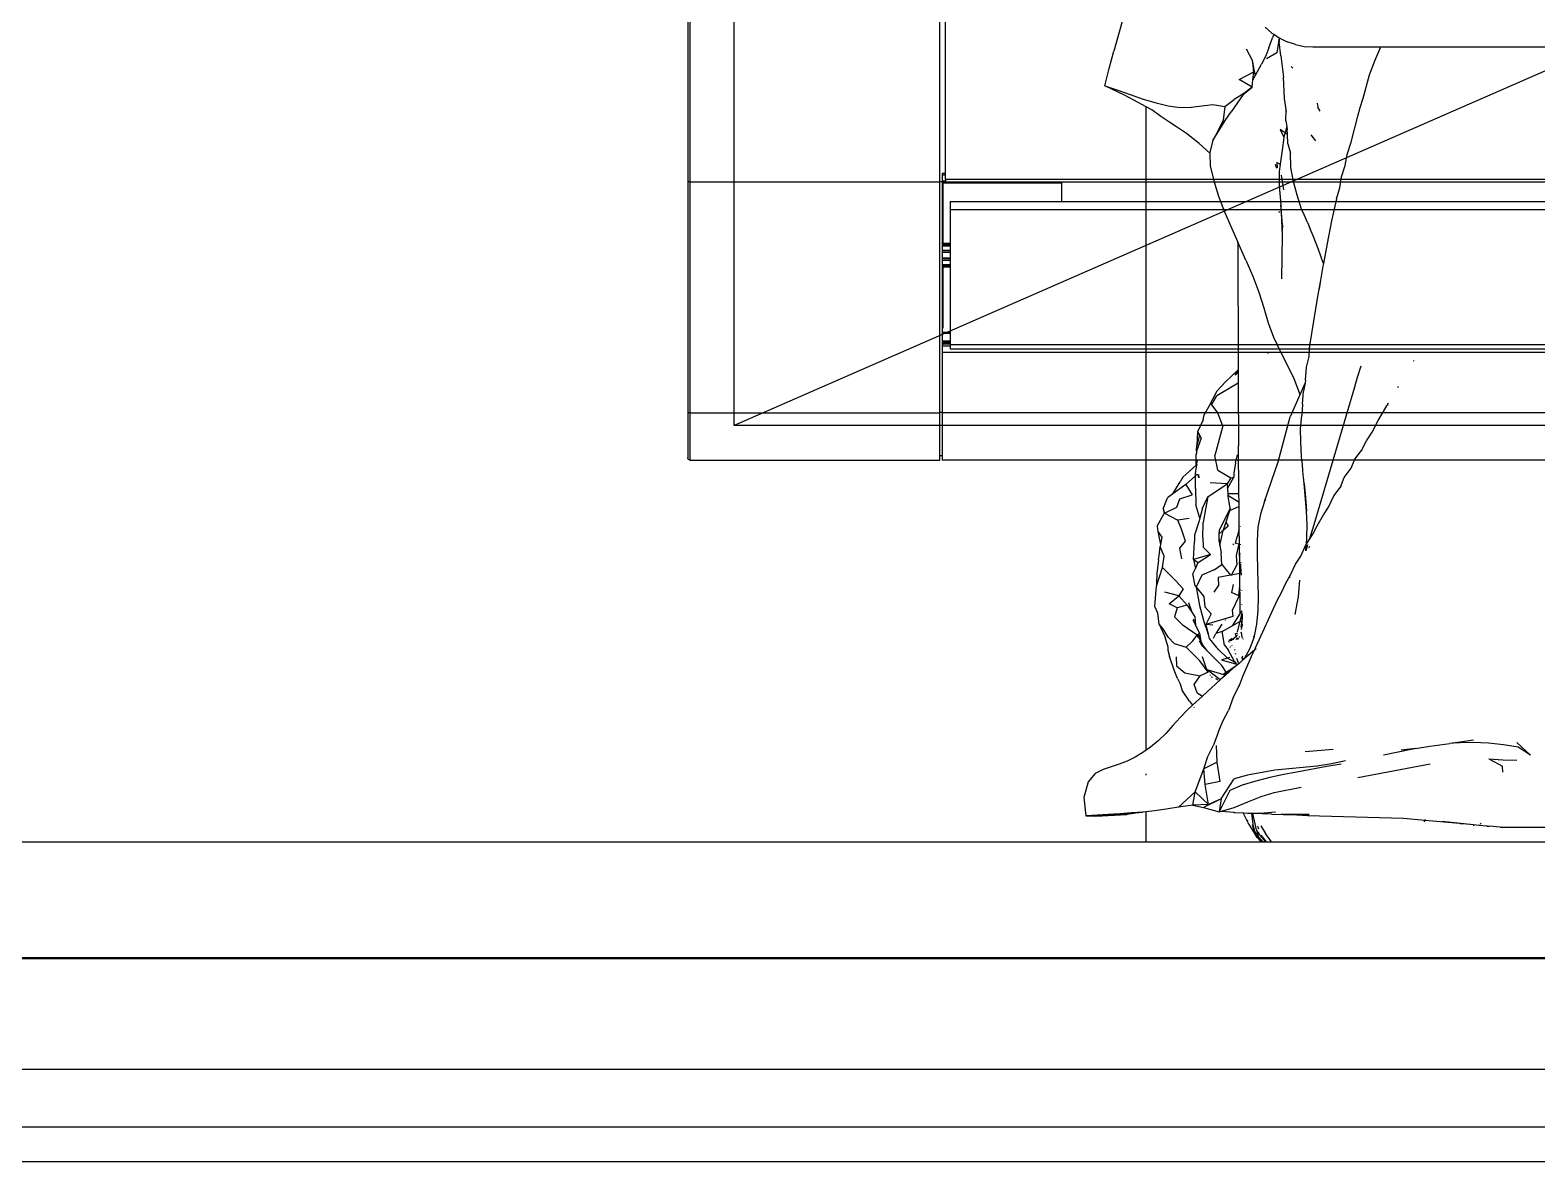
# Model space of a CAD drawing. Header units: millimetres. Extents: x 0 to 460473, y -68369 to 85219.
# Drawn here: x 222924 to 223573, y -38166 to -37678 of the extents above; entities that cross this region are included whole.
import ezdxf

# ---------------------------------------------------------------- set-up
doc = ezdxf.new("R2010")
doc.units = ezdxf.units.MM
doc.header["$LTSCALE"] = 50
for name, color, linetype in [('fur', 6, 'Continuous'), ('ha', 8, 'Continuous'), ('wall', 2, 'Continuous'), ('win', 4, 'Continuous')]:
    doc.layers.add(name, color=color, linetype=linetype)

# ---------------------------------------------------------------- blocks, each defined once
blk = doc.blocks.new('2600')
at = {"layer": 'win'}
for p, q in [((7239.25, -153521.01), (9759.25, -153521.01)), ((7249.25, -153608.51), (9749.25, -153608.51)), ((7249.25, -153608.51), (9749.25, -153608.51))]:
    blk.add_line(p, q, dxfattribs=at)
blk.add_lwpolyline([(9749.25, -153568.51), (8519.25, -153568.51), (8519.25, -153593.51), (9749.25, -153593.51)], dxfattribs=at)
blk = doc.blocks.new('EWEDSF')
at = {"layer": 'wall', "color": 2}
blk.add_line((225434, 29829.7), (221434, 29829.7), dxfattribs=at)
at = {"layer": 'fur', "xscale": -1}
blk.add_blockref('2600', (232243.25, 183350.2), dxfattribs=at)
blk = doc.blocks.new('FSFSGF')
at = {"color": 1}
blk.add_line((325204.31, 83140.36), (325624.31, 82180.36), dxfattribs=at)
at = {"color": 8}
for p, q in [((325518.28, 83049.36), (325518.28, 82271.36)), ((325519.32, 82271.36), (325519.32, 83049.36)), ((325592.82, 82269.86), (325592.82, 83050.86)), ((325618.89, 83050.86), (325618.89, 82269.86)), ((325639.32, 83050.86), (325639.32, 82269.86)), ((325527.82, 82273.36), (325527.82, 83047.36)), ((325531.26, 82273.36), (325531.26, 83047.36)), ((325589.63, 83047.36), (325589.63, 82273.36)), ((325591.32, 82273.36), (325591.32, 83047.36)), ((325519.46, 82321.36), (325519.32, 82321.36)), ((325519.82, 82321.36), (325519.46, 82321.36)), ((325519.82, 82270.36), (325519.82, 82321.36)), ((325519.82, 82321.36), (325527.82, 82321.36)), ((325518.28, 82271.36), (325398.4, 82271.36)), ((325515.82, 82271.36), (325515.82, 82269.86)), ((325516.32, 82269.86), (325516.32, 82271.36)), ((325518.28, 82271.36), (325519.01, 82271.36)), ((325519.01, 82271.36), (325519.32, 82271.36)), ((325519.12, 82271.36), (325519.12, 82269.86)), ((325519.32, 82269.86), (325519.32, 82271.36)), ((325519.32, 82269.86), (325519.46, 82270.01)), ((325519.46, 82270.01), (325519.82, 82270.36)), ((325546.04, 82270.36), (325519.82, 82270.36)), ((325527.82, 82273.36), (325528.43, 82273.36)), ((325528.43, 82273.36), (325529.69, 82273.36)), ((325529.69, 82273.36), (325531.26, 82273.36)), ((325531.26, 82273.36), (325589.63, 82273.36)), ((325545.91, 82273.36), (325545.96, 82269.86)), ((325545.99, 82273.36), (325546.04, 82269.86)), ((325546.12, 82269.86), (325546.07, 82273.36)), ((325546.4, 82273.36), (325546.45, 82269.86)), ((325546.78, 82273.36), (325546.8, 82269.86)), ((325546.92, 82273.36), (325546.95, 82269.86)), ((325547, 82273.36), (325547.03, 82269.86)), ((325548.86, 82273.36), (325548.9, 82269.86)), ((325548.92, 82273.36), (325548.96, 82269.86)), ((325549.64, 82273.36), (325549.63, 82269.86)), ((325549.77, 82273.36), (325549.77, 82269.86)), ((325549.81, 82273.36), (325549.8, 82269.86)), ((325552.28, 82273.36), (325552.28, 82269.86)), ((325552.31, 82273.36), (325552.32, 82269.86)), ((325552.44, 82273.36), (325552.45, 82269.86)), ((325553.16, 82273.36), (325553.12, 82269.86)), ((325553.22, 82273.36), (325553.19, 82269.86)), ((325555.08, 82273.36), (325555.06, 82269.86)), ((325555.17, 82273.36), (325555.14, 82269.86)), ((325555.31, 82273.36), (325555.28, 82269.86)), ((325555.69, 82273.36), (325555.64, 82269.86)), ((325556.01, 82273.36), (325555.97, 82269.86)), ((325556.09, 82273.36), (325556.04, 82269.86)), ((325556.18, 82273.36), (325556.13, 82269.86)), ((325582.32, 82270.36), (325556.14, 82270.36)), ((325582.32, 82270.01), (325582.32, 82270.36)), ((325582.32, 82269.86), (325582.32, 82270.01)), ((325584.22, 82273.36), (325584.22, 82269.86)), ((325584.52, 82269.86), (325584.52, 82273.36)), ((325588.02, 82273.36), (325588.02, 82269.86)), ((325588.32, 82269.86), (325588.32, 82273.36)), ((325588.82, 82273.36), (325588.82, 82269.86)), ((325588.87, 82269.86), (325588.92, 82269.87)), ((325588.92, 82269.87), (325588.99, 82269.89)), ((325588.99, 82269.89), (325589.06, 82269.92)), ((325589.06, 82269.92), (325589.1, 82269.95)), ((325589.1, 82269.95), (325589.14, 82269.98)), ((325589.14, 82269.98), (325589.17, 82270.01)), ((325589.17, 82270.01), (325589.21, 82270.06)), ((325589.21, 82270.06), (325589.23, 82270.08)), ((325589.23, 82270.08), (325589.25, 82270.11)), ((325589.25, 82270.11), (325589.27, 82270.14)), ((325589.27, 82270.14), (325589.28, 82270.18)), ((325589.28, 82270.18), (325589.3, 82270.22)), ((325589.3, 82270.22), (325589.31, 82270.26)), ((325589.31, 82270.31), (325589.32, 82270.36)), ((325589.31, 82270.26), (325589.31, 82270.31)), ((325589.32, 82273.37), (325589.32, 82270.36)), ((325589.63, 82273.36), (325590.84, 82273.36)), ((325590.24, 82273.37), (325590.24, 82269.86)), ((325590.84, 82273.36), (325591.32, 82273.36)), ((325519.32, 82268.86), (325213.95, 82268.86)), ((325515.82, 82269.86), (325519.2, 82269.86)), ((325519.2, 82269.86), (325592.82, 82269.86)), ((325519.2, 82268.86), (325519.2, 82269.86)), ((325618.89, 82268.86), (325519.32, 82268.86)), ((325519.32, 82161.36), (325519.32, 82268.86)), ((325588.82, 82269.86), (325588.87, 82269.86)), ((325592.82, 82269.86), (325618.89, 82269.86)), ((325618.58, 82268.86), (325618.58, 82269.86)), ((325618.89, 82269.86), (325622.96, 82269.86)), ((325618.89, 82161.36), (325618.89, 82268.86)), ((325622.96, 82268.86), (325618.89, 82268.86)), ((325622.96, 82269.86), (325626.85, 82269.86)), ((325626.85, 82268.86), (325622.96, 82268.86)), ((325626.85, 82269.86), (325630.51, 82269.86)), ((325630.51, 82268.86), (325626.85, 82268.86)), ((325630.51, 82269.86), (325633.84, 82269.86)), ((325633.84, 82268.86), (325630.51, 82268.86)), ((325633.84, 82269.86), (325636.8, 82269.86)), ((325636.8, 82268.86), (325633.84, 82268.86)), ((325636.8, 82269.86), (325639.32, 82269.86)), ((325639.32, 82268.86), (325636.8, 82268.86)), ((325637.32, 82268.86), (325637.32, 82269.86)), ((325639.32, 82161.36), (325639.32, 82268.86)), ((325519.32, 82161.36), (325213.95, 82161.36)), ((325213.99, 82160.36), (325519.26, 82160.36)), ((325519.3, 82160.65), (325519.26, 82160.36)), ((325519.26, 82160.36), (325618.73, 82160.36)), ((325519.32, 82161.36), (325519.3, 82160.65)), ((325618.89, 82161.36), (325519.32, 82161.36)), ((325618.84, 82160.65), (325618.73, 82160.36)), ((325618.73, 82160.36), (325622.62, 82160.36)), ((325618.89, 82161.36), (325618.84, 82160.65)), ((325622.96, 82161.36), (325618.89, 82161.36)), ((325622.62, 82160.36), (325626.34, 82160.36)), ((325626.85, 82161.36), (325622.96, 82161.36)), ((325626.34, 82160.36), (325629.84, 82160.36)), ((325630.51, 82161.36), (325626.85, 82161.36)), ((325629.84, 82160.36), (325633.04, 82160.36)), ((325633.84, 82161.36), (325630.51, 82161.36)), ((325633.04, 82160.36), (325635.88, 82160.36)), ((325636.8, 82161.36), (325633.84, 82161.36)), ((325635.88, 82160.36), (325638.32, 82160.36)), ((325639.32, 82161.36), (325636.8, 82161.36)), ((325638.36, 82160.36), (325638.32, 82160.36)), ((325638.41, 82160.37), (325638.36, 82160.36)), ((325638.46, 82160.37), (325638.41, 82160.37)), ((325638.51, 82160.38), (325638.46, 82160.37)), ((325638.6, 82160.4), (325638.51, 82160.38)), ((325638.69, 82160.43), (325638.6, 82160.4)), ((325638.78, 82160.47), (325638.69, 82160.43)), ((325638.86, 82160.52), (325638.78, 82160.47)), ((325638.94, 82160.58), (325638.86, 82160.52)), ((325639.02, 82160.65), (325638.94, 82160.58)), ((325639.08, 82160.72), (325639.02, 82160.65)), ((325639.14, 82160.8), (325639.08, 82160.72)), ((325639.19, 82160.88), (325639.14, 82160.8)), ((325639.24, 82160.97), (325639.19, 82160.88)), ((325639.27, 82161.06), (325639.24, 82160.97)), ((325639.3, 82161.16), (325639.27, 82161.06)), ((325639.31, 82161.26), (325639.3, 82161.16)), ((325639.32, 82161.36), (325639.31, 82161.26))]:
    blk.add_line(p, q, dxfattribs=at)
at = {"color": 1}
blk.add_lwpolyline([(325204.31, 82180.36), (325204.31, 83140.36), (325624.31, 83140.36), (325624.31, 82180.36)], close=True, dxfattribs=at)
blk = doc.blocks.new('12312')
for p, q in [((249021.68, -38176.55), (249015.53, -38198.62)), ((249080.83, -38188.24), (249083.68, -38190.74)), ((249082.32, -38197.12), (249083.94, -38192.84)), ((249083.68, -38190.74), (249084.5, -38191.29)), ((249084.5, -38191.29), (249083.94, -38192.84)), ((249084.5, -38191.29), (249086.8, -38192.83)), ((249086.8, -38192.83), (249085.75, -38199.23)), ((249086.8, -38192.83), (249086.83, -38192.85)), ((249086.83, -38192.85), (249090.24, -38194.53)), ((249086.83, -38192.85), (249086.87, -38194.52)), ((249013.53, -38206.02), (249015.53, -38198.62)), ((249075.28, -38202.61), (249072.68, -38197.67)), ((249080.99, -38200.53), (249079.15, -38204.11)), ((249082.32, -38197.12), (249080.99, -38200.53)), ((249085.75, -38199.23), (249081.38, -38201.87)), ((249087.55, -38200.61), (249086.87, -38194.52)), ((249087.55, -38200.61), (249088.6, -38209.72)), ((249093.83, -38195.75), (249090.24, -38194.53)), ((249093.83, -38195.75), (249097.55, -38196.49)), ((249097.55, -38196.49), (249101.33, -38196.73)), ((249101.33, -38196.73), (249130.48, -38196.73)), ((249128.07, -38202.66), (249130.23, -38197.69)), ((249130.23, -38197.69), (249130.48, -38196.73)), ((249130.23, -38197.69), (249130.46, -38197.16)), ((249130.48, -38196.73), (249682.79, -38196.73)), ((249011.66, -38213.47), (249013.53, -38206.02)), ((249075.7, -38206.02), (249075.28, -38202.61)), ((249075.92, -38205.65), (249075.28, -38202.61)), ((249075.7, -38206.02), (249075.92, -38205.65)), ((249075.79, -38206.74), (249075.7, -38206.02)), ((249076.08, -38206.43), (249075.79, -38206.74)), ((249075.87, -38207.41), (249075.79, -38206.74)), ((249076.08, -38206.43), (249075.92, -38205.65)), ((249076.6, -38208.87), (249076.08, -38206.43)), ((249076.6, -38208.87), (249079.15, -38204.11)), ((249092.75, -38205.95), (249091.92, -38205.14)), ((249125.75, -38208.83), (249128.07, -38202.66)), ((249011.66, -38213.47), (249016.82, -38215.19)), ((249020.1, -38217.51), (249011.66, -38213.47)), ((249069.58, -38210.74), (249075.87, -38207.41)), ((249075.2, -38214.05), (249069.58, -38210.74)), ((249075.2, -38214.05), (249075.52, -38210.86)), ((249075.52, -38210.86), (249075.87, -38207.41)), ((249075.52, -38210.86), (249076.6, -38208.87)), ((249076.6, -38208.87), (249075.87, -38207.41)), ((249089.11, -38218.92), (249088.6, -38209.72)), ((249122.96, -38218.85), (249125.75, -38208.83)), ((249016.82, -38215.19), (249022.58, -38217.28)), ((249026.07, -38220.66), (249020.1, -38217.51)), ((249022.58, -38217.28), (249028.26, -38219.23)), ((249028.26, -38219.23), (249033.75, -38220.86)), ((249063.4, -38222.39), (249067.41, -38219.37)), ((249071.24, -38217.25), (249066.18, -38224.72)), ((249071.53, -38216.82), (249067.41, -38219.37)), ((249071.24, -38217.25), (249075.2, -38214.05)), ((249071.53, -38216.82), (249071.24, -38217.25)), ((249075.2, -38214.05), (249071.53, -38216.82)), ((249089.85, -38223.7), (249089.11, -38218.92)), ((249121.69, -38222.83), (249122.96, -38218.85)), ((249029.5, -38222.57), (249026.07, -38220.66)), ((249029.5, -38499.88), (249029.5, -38222.57)), ((249031.9, -38223.9), (249029.5, -38222.57)), ((249035.87, -38226.69), (249031.9, -38223.9)), ((249033.75, -38220.86), (249039.05, -38222.1)), ((249039.29, -38229.02), (249035.87, -38226.69)), ((249039.05, -38222.1), (249044.11, -38222.78)), ((249044.11, -38222.78), (249048.92, -38222.74)), ((249048.92, -38222.74), (249053.51, -38222.1)), ((249053.51, -38222.1), (249058.22, -38221.59)), ((249058.22, -38221.59), (249063.4, -38222.39)), ((249063.4, -38222.39), (249062.74, -38228.26)), ((249063.58, -38228.49), (249066.18, -38224.72)), ((249089.71, -38228.57), (249089.85, -38223.7)), ((249089.99, -38224.61), (249089.85, -38223.7)), ((249103.21, -38221.01), (249103.46, -38222.63)), ((249104.53, -38224.42), (249103.46, -38222.63)), ((249117.8, -38237.85), (249120.73, -38226.6)), ((249120.73, -38226.6), (249121.69, -38222.83)), ((249042.54, -38231.12), (249039.29, -38229.02)), ((249046.88, -38234.08), (249042.54, -38231.12)), ((249058.25, -38237.13), (249063.58, -38228.49)), ((249060.92, -38232.28), (249058.25, -38237.13)), ((249060.56, -38232.79), (249058.25, -38237.13)), ((249062.74, -38228.26), (249060.56, -38232.79)), ((249087.3, -38232.34), (249088.86, -38235.7)), ((249089.32, -38233.71), (249087.3, -38232.34)), ((249090.07, -38231.04), (249089.32, -38233.71)), ((249089.71, -38228.57), (249090.07, -38231.04)), ((249090.07, -38231.04), (249090.29, -38232.46)), ((249090.35, -38234.41), (249090.29, -38232.46)), ((249052.4, -38238.39), (249046.88, -38234.08)), ((249056.89, -38242.46), (249052.4, -38238.39)), ((249058.25, -38237.13), (249056.88, -38242.17)), ((249088.87, -38235.73), (249088.07, -38241.26)), ((249088.96, -38235.01), (249088.86, -38235.7)), ((249088.86, -38235.7), (249088.87, -38235.73)), ((249089.32, -38233.71), (249088.96, -38235.01)), ((249090.35, -38234.41), (249089.32, -38233.71)), ((249090.49, -38238.54), (249090.35, -38234.41)), ((249090.49, -38238.54), (249091.62, -38242.51)), ((249102.66, -38237.27), (249100.52, -38234.57)), ((249116.16, -38243.16), (249117.8, -38237.85)), ((249056.88, -38242.17), (249056.89, -38242.46)), ((249056.89, -38242.46), (249057.11, -38248.05)), ((249088.07, -38241.26), (249087.27, -38247.33)), ((249091.62, -38242.51), (249091.65, -38242.21)), ((249091.84, -38248.67), (249091.62, -38242.51)), ((249115.28, -38247.81), (249116.16, -38243.16)), ((249057.11, -38248.05), (249058.6, -38254.47)), ((249085.74, -38249.12), (249085.27, -38247.45)), ((249085.67, -38246.55), (249085.74, -38246.59)), ((249085.74, -38246.55), (249085.74, -38246.59)), ((249085.74, -38246.59), (249087.27, -38247.33)), ((249085.74, -38246.59), (249085.95, -38248.88)), ((249086.86, -38250.49), (249086.78, -38256.55)), ((249087.27, -38247.33), (249086.86, -38250.49)), ((249087.71, -38252.05), (249088.66, -38258.28)), ((249093.02, -38254.72), (249091.84, -38248.67)), ((249112.96, -38257.52), (249113.7, -38252.66)), ((249113.7, -38252.66), (249115.28, -38247.81)), ((249058.6, -38254.47), (249060.71, -38261.08)), ((249086.78, -38256.55), (249087.46, -38264.8)), ((249094.51, -38260.7), (249093.02, -38254.72)), ((249111.49, -38262.2), (249112.96, -38257.52)), ((249060.71, -38261.08), (249063.26, -38267.81)), ((249087.46, -38264.8), (249088.07, -38277.88)), ((249088.18, -38273.62), (249087.46, -38264.8)), ((249096.48, -38266.62), (249094.51, -38260.7)), ((249111.49, -38262.2), (249109.38, -38271.75)), ((249063.26, -38267.81), (249066.23, -38274.67)), ((249087, -38268.02), (249086.72, -38267.79)), ((249087.17, -38268.17), (249087, -38268.02)), ((249097.66, -38269.38), (249096.48, -38266.62)), ((249098.95, -38272.41), (249097.66, -38269.38)), ((249109.38, -38271.75), (249107.45, -38281.43)), ((249066.23, -38274.67), (249069.05, -38280.96)), ((249088.08, -38278.03), (249087.76, -38296.7)), ((249088.1, -38276.31), (249088.07, -38277.88)), ((249088.07, -38277.88), (249088.08, -38278.03)), ((249088.1, -38276.31), (249088.13, -38275.88)), ((249088.18, -38273.62), (249088.13, -38275.88)), ((249098.95, -38272.41), (249098.98, -38272.46)), ((249098.98, -38272.46), (249100.15, -38275.14)), ((249101.48, -38278.23), (249100.15, -38275.14)), ((249103.8, -38284.09), (249101.48, -38278.23)), ((249069.05, -38280.96), (249069.17, -38335.94)), ((249072.48, -38288.62), (249069.05, -38280.96)), ((249105.81, -38289.84), (249103.8, -38284.09)), ((249107.45, -38281.43), (249105.89, -38290.04)), ((249072.48, -38288.62), (249075.41, -38295.61)), ((249105.68, -38291.2), (249104.67, -38297.32)), ((249105.89, -38290.04), (249105.68, -38291.2)), ((249105.89, -38290.04), (249105.81, -38289.84)), ((249075.41, -38295.61), (249078.02, -38302.49)), ((249104.67, -38297.32), (249103.17, -38305.16)), ((249104.67, -38297.32), (249104.07, -38300.96)), ((249078.02, -38302.49), (249080.19, -38309.19)), ((249080.19, -38309.19), (249082.06, -38315.67)), ((249103.17, -38305.16), (249099.97, -38324.72)), ((249082.06, -38315.67), (249084.38, -38321.89)), ((249084.38, -38321.89), (249087.24, -38327.87)), ((249081.94, -38328.76), (249081.87, -38328.88)), ((249087.24, -38327.87), (249090.28, -38333.76)), ((249098.52, -38334.78), (249099.72, -38330.21)), ((249099.72, -38330.21), (249099.97, -38324.72)), ((249063.73, -38341.04), (249069.17, -38335.94)), ((249069.17, -38336.03), (249067.73, -38338.16)), ((249069.17, -38336.55), (249068.13, -38337.87)), ((249069.17, -38335.94), (249069.17, -38336.03)), ((249069.17, -38336.03), (249069.17, -38336.55)), ((249069.17, -38336.55), (249069.18, -38341.67)), ((249090.28, -38333.76), (249093.11, -38339.7)), ((249098.22, -38340.35), (249098.52, -38334.78)), ((249121.97, -38334.33), (249120.47, -38339.26)), ((249144.61, -38331.89), (249144.67, -38332.12)), ((249069.18, -38341.67), (249059.91, -38347.1)), ((249060.04, -38344.92), (249063.73, -38341.04)), ((249069.18, -38341.67), (249069.24, -38368.68)), ((249093.11, -38339.7), (249095.49, -38345.75)), ((249097.99, -38341.56), (249095.75, -38346.69)), ((249097.99, -38341.56), (249097.33, -38345.09)), ((249098.22, -38340.35), (249097.99, -38341.56)), ((249119.22, -38343.41), (249101.75, -38402.79)), ((249120.47, -38339.26), (249119.22, -38343.41)), ((249120.47, -38339.26), (249120.39, -38339.3)), ((249137.79, -38343.06), (249138.03, -38343.48)), ((249056.61, -38351.54), (249060.04, -38344.92)), ((249057.64, -38350.95), (249059.91, -38347.1)), ((249095.75, -38346.69), (249091.58, -38356.21)), ((249095.49, -38345.75), (249095.75, -38346.69)), ((249096.85, -38350.76), (249097.33, -38345.09)), ((249054.01, -38357.5), (249054.48, -38355.32)), ((249054.48, -38355.32), (249056.61, -38351.54)), ((249057.64, -38350.95), (249060.42, -38354.62)), ((249062.55, -38360.12), (249060.42, -38354.62)), ((249086.32, -38375.64), (249091.58, -38356.21)), ((249095.93, -38361.28), (249096.51, -38355.56)), ((249096.85, -38350.76), (249096.51, -38355.56)), ((249129.46, -38357.7), (249133.14, -38351.44)), ((249132.98, -38351.53), (249133.14, -38351.44)), ((249133.14, -38351.44), (249133.6, -38350.61)), ((249133.14, -38351.44), (249133.28, -38351.36)), ((249133.63, -38350.61), (249133.41, -38351.15)), ((249133.6, -38350.61), (249133.79, -38350.33)), ((249133.63, -38350.61), (249133.6, -38350.61)), ((249133.79, -38350.33), (249133.63, -38350.61)), ((249133.75, -38350.59), (249133.63, -38350.61)), ((249051.6, -38362.6), (249051.37, -38368.59)), ((249054.01, -38357.5), (249051.6, -38362.6)), ((249051.6, -38362.6), (249052.42, -38364.06)), ((249062.55, -38360.12), (249059.05, -38372.78)), ((249096.09, -38367.17), (249095.93, -38361.28)), ((249124.43, -38366.53), (249126.8, -38362.8)), ((249126.8, -38362.8), (249129.46, -38357.7)), ((249053.17, -38365.38), (249051.22, -38370.91)), ((249051.22, -38370.91), (249051.37, -38368.59)), ((249052.42, -38364.06), (249051.37, -38368.59)), ((249052.42, -38364.06), (249053.17, -38365.38)), ((249069.47, -38389.42), (249069.24, -38368.68)), ((249096.48, -38373.07), (249096.09, -38367.17)), ((249122.34, -38370.67), (249124.43, -38366.53)), ((249051.22, -38370.91), (249051.05, -38372.62)), ((249051.05, -38372.62), (249051.32, -38371.7)), ((249051.1, -38376.99), (249051.05, -38372.62)), ((249051.38, -38376.65), (249051.66, -38374.66)), ((249060.34, -38379.16), (249059.05, -38372.78)), ((249067.98, -38376.07), (249067.33, -38380.42)), ((249067.98, -38376.07), (249068.89, -38372.52)), ((249080.45, -38392.66), (249086.32, -38375.64)), ((249096.64, -38375.09), (249096.48, -38373.07)), ((249096.65, -38375.15), (249096.64, -38375.09)), ((249096.99, -38378.99), (249096.65, -38375.15)), ((249117.86, -38378.34), (249119.44, -38374.49)), ((249119.44, -38374.49), (249122.34, -38370.67)), ((249122.34, -38370.67), (249122.51, -38370.44)), ((249045.24, -38382.17), (249044.2, -38384.17)), ((249045.24, -38382.17), (249051.1, -38376.99)), ((249050.8, -38381.61), (249046.65, -38385.38)), ((249050.74, -38387.01), (249050.8, -38381.61)), ((249050.8, -38381.61), (249050.81, -38380.67)), ((249051.42, -38381.04), (249050.8, -38381.61)), ((249050.81, -38380.67), (249051.23, -38377.67)), ((249051.1, -38376.99), (249051.31, -38376.76)), ((249051.23, -38377.67), (249051.1, -38376.99)), ((249051.23, -38377.67), (249051.32, -38377.04)), ((249051.31, -38376.76), (249051.38, -38376.65)), ((249051.31, -38376.76), (249051.32, -38377.04)), ((249051.32, -38377.04), (249051.38, -38376.65)), ((249051.42, -38380.86), (249051.42, -38381.04)), ((249052.18, -38382.49), (249051.89, -38381.01)), ((249052.09, -38381.07), (249052.18, -38382.49)), ((249060.34, -38379.16), (249065.95, -38382.52)), ((249065.95, -38382.52), (249064.38, -38385.05)), ((249064.55, -38387.11), (249067.29, -38382.15)), ((249065.95, -38382.52), (249067.29, -38382.15)), ((249067.33, -38380.42), (249067.29, -38382.15)), ((249097.2, -38381.35), (249096.99, -38378.99)), ((249097.28, -38382.15), (249097.2, -38381.35)), ((249097.52, -38384.85), (249097.28, -38382.15)), ((249113.24, -38386.54), (249114.84, -38382.37)), ((249114.84, -38382.37), (249117.86, -38378.34)), ((249041.05, -38389.42), (249044.2, -38384.17)), ((249046.65, -38385.38), (249041.05, -38389.42)), ((249046.65, -38385.38), (249049.39, -38389.81)), ((249050.74, -38387.01), (249050.86, -38394.14)), ((249056.01, -38390.64), (249064.38, -38385.05)), ((249064.38, -38385.05), (249057.09, -38384.66)), ((249064.38, -38385.05), (249064.51, -38386.56)), ((249064.5, -38386.6), (249064.51, -38386.56)), ((249064.5, -38386.6), (249064.55, -38387.11)), ((249064.55, -38387.11), (249064.54, -38387.23)), ((249064.54, -38387.23), (249064.7, -38389.42)), ((249098.58, -38396.79), (249097.52, -38384.85)), ((249097.52, -38384.85), (249098.12, -38390.88)), ((249110.34, -38390.21), (249113.24, -38386.54)), ((249113.24, -38386.54), (249113.54, -38386.16)), ((249036.83, -38395.88), (249038.66, -38391.15)), ((249037.34, -38397.76), (249042.69, -38395.1)), ((249041.05, -38389.42), (249038.66, -38391.15)), ((249042.69, -38395.1), (249044, -38391.53)), ((249044, -38391.53), (249049.39, -38389.81)), ((249052.6, -38399.91), (249050.86, -38394.14)), ((249053.8, -38395.5), (249052.6, -38399.91)), ((249053.8, -38395.5), (249056.01, -38390.64)), ((249056.01, -38390.64), (249055, -38396.02)), ((249069.47, -38389.42), (249064.7, -38389.42)), ((249064.7, -38389.42), (249064.75, -38390.12)), ((249069.51, -38393.05), (249064.75, -38390.12)), ((249064.75, -38390.12), (249064.77, -38390.34)), ((249065.66, -38395.71), (249064.77, -38390.34)), ((249069.53, -38394.84), (249065.36, -38396.65)), ((249069.51, -38393.05), (249069.47, -38389.42)), ((249069.53, -38394.84), (249069.51, -38393.05)), ((249069.64, -38404.58), (249069.53, -38394.84)), ((249080.45, -38392.66), (249078.75, -38398.07)), ((249080.89, -38391.73), (249080.45, -38392.66)), ((249098.12, -38390.88), (249098.58, -38396.79)), ((249105.91, -38398.41), (249108.05, -38395.13)), ((249108.05, -38395.13), (249110.34, -38390.21)), ((249034.24, -38403.24), (249037.29, -38397.85)), ((249036.83, -38395.88), (249037.29, -38397.85)), ((249036.83, -38395.88), (249037.34, -38397.76)), ((249037.29, -38397.85), (249037.34, -38397.76)), ((249037.34, -38397.76), (249043.14, -38400.7)), ((249047.96, -38400.01), (249043.14, -38400.7)), ((249044.72, -38404.66), (249043.14, -38400.7)), ((249052.31, -38400.98), (249050.38, -38407.13)), ((249052.6, -38399.91), (249052.31, -38400.98)), ((249053.86, -38408.3), (249054.13, -38401.68)), ((249055, -38396.02), (249054.13, -38401.68)), ((249065.66, -38395.71), (249060.93, -38405.07)), ((249063.76, -38401.61), (249062.69, -38404.97)), ((249065.36, -38396.65), (249063.76, -38401.61)), ((249063.76, -38401.61), (249064.84, -38403.3)), ((249065.66, -38395.71), (249065.36, -38396.65)), ((249078.75, -38398.07), (249077.67, -38403.74)), ((249098.89, -38402.65), (249098.58, -38396.79)), ((249103.15, -38403.1), (249105.91, -38398.41)), ((249034.24, -38403.24), (249034.47, -38405.66)), ((249034.47, -38405.66), (249036.21, -38408.02)), ((249034.47, -38405.66), (249035.65, -38411.19)), ((249036.21, -38408.02), (249035.65, -38411.19)), ((249046.46, -38409.79), (249044.72, -38404.66)), ((249050.38, -38407.13), (249050.4, -38409.98)), ((249053.86, -38408.3), (249054.12, -38412.29)), ((249060.84, -38408.06), (249060.79, -38409.51)), ((249060.88, -38406.69), (249060.84, -38408.06)), ((249060.84, -38408.06), (249061.06, -38410.86)), ((249060.93, -38405.07), (249060.88, -38406.69)), ((249062.46, -38405.34), (249060.88, -38406.69)), ((249061.2, -38411.58), (249062.64, -38405.19)), ((249062.19, -38405), (249062.46, -38405.34)), ((249062.64, -38405.19), (249062.46, -38405.34)), ((249062.64, -38404.97), (249062.67, -38405.03)), ((249062.64, -38405.19), (249062.67, -38405.03)), ((249062.73, -38405.11), (249062.64, -38405.19)), ((249062.67, -38405.03), (249062.69, -38404.97)), ((249062.67, -38405.03), (249062.73, -38405.11)), ((249064.84, -38403.3), (249062.73, -38405.11)), ((249068.05, -38410.69), (249068.7, -38407.85)), ((249069.64, -38404.58), (249068.7, -38407.85)), ((249068.7, -38407.85), (249069.02, -38407.33)), ((249069.7, -38410.38), (249069.64, -38404.58)), ((249069.99, -38403.35), (249069.98, -38403.38)), ((249070.09, -38408.62), (249070.11, -38408.56)), ((249077.67, -38403.74), (249077.28, -38409.65)), ((249098.51, -38411.06), (249098.75, -38408.39)), ((249098.75, -38408.39), (249098.89, -38402.65)), ((249101.75, -38402.79), (249099.76, -38409.13)), ((249099.76, -38409.13), (249101.32, -38406.71)), ((249101.32, -38406.71), (249103.15, -38403.1)), ((249034.88, -38417.83), (249035.19, -38414.93)), ((249035.49, -38412.12), (249035.1, -38414.43)), ((249035.1, -38414.43), (249035.19, -38414.93)), ((249035.19, -38414.93), (249035.49, -38412.12)), ((249035.65, -38411.19), (249035.49, -38412.12)), ((249037.27, -38416.28), (249035.49, -38412.12)), ((249044.06, -38412.75), (249046.46, -38409.79)), ((249044.92, -38417.43), (249044.06, -38412.75)), ((249049.91, -38417.65), (249050.4, -38409.98)), ((249057.18, -38415.55), (249054.12, -38412.29)), ((249060.79, -38409.51), (249061.06, -38410.86)), ((249061.06, -38410.86), (249061.2, -38411.58)), ((249061.2, -38411.58), (249061.84, -38414.76)), ((249062.09, -38419.81), (249061.84, -38414.76)), ((249066.86, -38410.89), (249066.89, -38410.92)), ((249067.25, -38411.42), (249066.89, -38410.92)), ((249068.05, -38410.69), (249069.57, -38410.96)), ((249068.45, -38416), (249069.57, -38410.96)), ((249069.57, -38410.96), (249069.7, -38410.38)), ((249069.75, -38414.82), (249069.68, -38419.64)), ((249069.75, -38414.82), (249069.7, -38410.38)), ((249069.79, -38417.8), (249069.75, -38414.82)), ((249070.15, -38411.3), (249070.16, -38411.11)), ((249070.19, -38412.38), (249070.18, -38412.41)), ((249070.25, -38414.99), (249070.23, -38414.96)), ((249077.28, -38409.65), (249077.28, -38415.66)), ((249096.09, -38416.18), (249098.35, -38411.32)), ((249098.25, -38413.89), (249098.49, -38411.32)), ((249099.06, -38411.35), (249098.25, -38413.89)), ((249098.35, -38411.32), (249098.51, -38411.06)), ((249098.51, -38411.06), (249099.76, -38409.13)), ((249099.61, -38412.5), (249099.68, -38412.44)), ((249099.68, -38412.44), (249099.69, -38412.3)), ((249099.69, -38412.3), (249099.82, -38412.04)), ((249099.82, -38412.04), (249099.7, -38412.42)), ((249033.95, -38429.11), (249036.59, -38421.09)), ((249034.88, -38417.83), (249034.15, -38423.66)), ((249036.59, -38421.09), (249037.27, -38416.28)), ((249036.59, -38421.09), (249042.14, -38426.76)), ((249049.6, -38423.86), (249050.69, -38421.54)), ((249057.18, -38415.55), (249049.91, -38417.65)), ((249049.91, -38417.65), (249051.9, -38418.97)), ((249049.91, -38417.65), (249050.69, -38421.54)), ((249050.69, -38421.54), (249051.9, -38418.97)), ((249051.9, -38418.97), (249057.18, -38415.55)), ((249058.77, -38422.07), (249062.09, -38419.81)), ((249062.09, -38419.81), (249065.79, -38424.48)), ((249066.26, -38424.39), (249068.74, -38419.86)), ((249068.74, -38419.86), (249068.45, -38416)), ((249069.68, -38419.64), (249069.79, -38417.8)), ((249069.85, -38423.73), (249069.79, -38417.8)), ((249070.25, -38415.29), (249070.24, -38415.27)), ((249070.32, -38419.01), (249070.34, -38419.06)), ((249070.42, -38423.71), (249070.33, -38419.48)), ((249077.28, -38415.66), (249077.67, -38427.76)), ((249091.65, -38424.22), (249093.84, -38419.72)), ((249093.84, -38419.72), (249096.09, -38416.18)), ((249034.02, -38427.83), (249033.95, -38429.11)), ((249034.15, -38423.66), (249034.02, -38427.83)), ((249042.14, -38426.76), (249045.49, -38430.25)), ((249050.64, -38428.96), (249049.6, -38423.86)), ((249053.43, -38424.38), (249051.04, -38429.55)), ((249058.77, -38422.07), (249053.43, -38424.38)), ((249065.79, -38424.48), (249060.56, -38425.46)), ((249060.56, -38425.46), (249060.74, -38429.04)), ((249066.26, -38424.39), (249065.79, -38424.48)), ((249069.79, -38423.73), (249066.26, -38424.39)), ((249069.85, -38423.73), (249069.79, -38423.73)), ((249069.91, -38429.12), (249069.85, -38423.73)), ((249070.42, -38423.71), (249070.43, -38424.46)), ((249077.67, -38427.76), (249077.74, -38433.78)), ((249087.9, -38431.54), (249089.71, -38427.85)), ((249089.71, -38427.85), (249091.65, -38424.22)), ((249091.21, -38425.15), (249091.21, -38425.6)), ((249095.07, -38433.72), (249095.69, -38426.63)), ((249033.27, -38437.99), (249033.95, -38429.11)), ((249043.51, -38433.31), (249037.5, -38431.71)), ((249039.36, -38436.75), (249043.51, -38433.31)), ((249045.49, -38430.25), (249043.51, -38433.31)), ((249043.51, -38433.31), (249047.2, -38437.35)), ((249050.64, -38428.96), (249051.04, -38429.55)), ((249051.05, -38429.6), (249051.04, -38429.55)), ((249051.05, -38429.6), (249054.42, -38433.64)), ((249051.05, -38429.6), (249052.47, -38437.57)), ((249054.42, -38433.64), (249054.77, -38438.07)), ((249058.79, -38431.7), (249060.74, -38429.04)), ((249067.01, -38428.43), (249066.29, -38431.96)), ((249069.45, -38433.32), (249066.29, -38431.96)), ((249066.73, -38439.47), (249069.48, -38433.72)), ((249069.45, -38433.32), (249069.5, -38433.25)), ((249069.48, -38433.72), (249069.45, -38433.32)), ((249069.48, -38433.19), (249069.91, -38429.12)), ((249069.93, -38430.53), (249069.48, -38433.19)), ((249069.48, -38433.72), (249069.95, -38432.73)), ((249069.5, -38433.25), (249069.48, -38433.19)), ((249069.93, -38430.53), (249069.91, -38429.12)), ((249069.95, -38432.73), (249069.93, -38430.53)), ((249070.04, -38440.74), (249069.95, -38432.73)), ((249070.57, -38430.93), (249070.6, -38431)), ((249077.74, -38433.78), (249077.58, -38439.72)), ((249085.93, -38435.38), (249087.9, -38431.54)), ((249093.7, -38441.37), (249095.07, -38433.72)), ((249034.51, -38440.81), (249033.27, -38437.99)), ((249035.05, -38445.62), (249034.51, -38440.81)), ((249042.83, -38438.47), (249039.36, -38436.75)), ((249042.83, -38438.47), (249041.67, -38442.39)), ((249047.2, -38437.35), (249042.83, -38438.47)), ((249047.2, -38437.35), (249049.12, -38440.32)), ((249047.79, -38436.25), (249049.12, -38440.32)), ((249049.12, -38440.32), (249050.42, -38442.33)), ((249052.47, -38437.57), (249054.38, -38444.33)), ((249057.54, -38441.14), (249054.77, -38438.07)), ((249070.04, -38440.74), (249066.52, -38446.29)), ((249067.05, -38442.18), (249066.73, -38439.47)), ((249070.78, -38440.78), (249069.85, -38444.34)), ((249070.67, -38439.75), (249070.04, -38440.74)), ((249070.73, -38437.04), (249070.7, -38436.96)), ((249070.75, -38440.47), (249070.7, -38440.54)), ((249070.81, -38440.72), (249070.71, -38440.68)), ((249070.78, -38440.78), (249070.76, -38441.28)), ((249070.8, -38440.38), (249070.78, -38440.42)), ((249076.61, -38455.74), (249085.93, -38435.38)), ((249077.58, -38439.72), (249077.07, -38445.51)), ((249035.05, -38445.62), (249037.41, -38450.6)), ((249036.8, -38447.53), (249035.05, -38445.62)), ((249039.04, -38451.19), (249036.8, -38447.53)), ((249041.67, -38442.39), (249045.42, -38446.08)), ((249051.52, -38450.26), (249045.42, -38446.08)), ((249049.97, -38444.37), (249049.71, -38443.84)), ((249049.83, -38443.59), (249049.97, -38444.37)), ((249049.91, -38443.42), (249049.96, -38443.58)), ((249050.71, -38445.82), (249049.97, -38444.37)), ((249050.42, -38442.33), (249050.71, -38445.82)), ((249052.52, -38449.41), (249050.71, -38445.82)), ((249054.38, -38444.33), (249056.16, -38449.86)), ((249057.54, -38441.14), (249055.2, -38445.68)), ((249066.81, -38442.28), (249055.2, -38445.68)), ((249055.2, -38445.68), (249056.16, -38449.86)), ((249058.24, -38446), (249055.2, -38445.68)), ((249062.12, -38445.52), (249059.58, -38449.58)), ((249062.25, -38448.78), (249066.52, -38446.29)), ((249063.34, -38443.79), (249063.36, -38443.81)), ((249063.61, -38443.67), (249063.63, -38443.7)), ((249063.99, -38443.54), (249063.99, -38443.51)), ((249066.52, -38446.29), (249069.85, -38444.34)), ((249067.05, -38442.18), (249066.81, -38442.28)), ((249066.81, -38442.34), (249066.81, -38442.28)), ((249067.58, -38441.96), (249067.6, -38442)), ((249067.93, -38441.82), (249067.97, -38441.84)), ((249068.02, -38441.82), (249067.98, -38441.8)), ((249069.85, -38444.34), (249068.66, -38448.9)), ((249070.85, -38445.84), (249070.38, -38447.83)), ((249070.43, -38446.85), (249070.48, -38446.84)), ((249070.44, -38446.77), (249070.48, -38446.84)), ((249070.48, -38446.84), (249070.66, -38444.99)), ((249070.48, -38446.84), (249070.74, -38445.34)), ((249070.56, -38444.61), (249070.57, -38444.5)), ((249070.66, -38444.92), (249070.56, -38444.61)), ((249070.56, -38444.61), (249070.69, -38444.61)), ((249070.58, -38444.39), (249070.59, -38444.36)), ((249070.59, -38444.36), (249070.75, -38443.97)), ((249070.59, -38444.36), (249070.73, -38444.26)), ((249070.6, -38443.91), (249070.83, -38443.8)), ((249070.66, -38444.92), (249070.69, -38444.61)), ((249070.66, -38444.99), (249070.66, -38444.92)), ((249070.75, -38445.28), (249070.66, -38444.99)), ((249070.69, -38444.61), (249070.73, -38444.26)), ((249070.69, -38444.61), (249070.83, -38444.61)), ((249070.73, -38444.26), (249070.75, -38443.97)), ((249070.73, -38444.26), (249070.78, -38444.22)), ((249070.74, -38445.34), (249070.75, -38445.28)), ((249070.86, -38445.78), (249070.74, -38445.34)), ((249070.75, -38441.67), (249070.8, -38441.57)), ((249070.83, -38443.8), (249070.75, -38443.97)), ((249070.78, -38444.22), (249070.75, -38443.97)), ((249070.75, -38445.28), (249070.84, -38444.73)), ((249070.76, -38441.28), (249070.82, -38441.4)), ((249070.8, -38441.86), (249070.76, -38441.92)), ((249070.84, -38442.19), (249070.78, -38442.34)), ((249070.78, -38442.34), (249070.84, -38442.33)), ((249070.78, -38442.34), (249070.81, -38442.39)), ((249070.78, -38442.42), (249070.84, -38442.43)), ((249070.78, -38444.22), (249070.88, -38444.14)), ((249070.83, -38444.61), (249070.78, -38444.22)), ((249070.85, -38442.51), (249070.79, -38442.58)), ((249070.79, -38442.58), (249070.85, -38442.71)), ((249070.8, -38441.57), (249070.82, -38441.51)), ((249070.8, -38441.57), (249070.83, -38441.82)), ((249070.83, -38441.82), (249070.8, -38441.86)), ((249070.8, -38441.86), (249070.84, -38442.19)), ((249070.85, -38442.71), (249070.8, -38442.86)), ((249070.8, -38442.86), (249070.81, -38443.05)), ((249070.81, -38442.39), (249070.82, -38442.43)), ((249070.81, -38443.05), (249070.85, -38442.83)), ((249070.86, -38443.04), (249070.81, -38443.05)), ((249070.83, -38443.1), (249070.81, -38443.05)), ((249070.82, -38441.4), (249070.82, -38441.51)), ((249070.82, -38442.43), (249070.85, -38442.51)), ((249070.82, -38443.22), (249070.83, -38443.1)), ((249070.82, -38443.22), (249070.83, -38443.51)), ((249070.87, -38443.53), (249070.83, -38443.51)), ((249070.83, -38443.51), (249070.83, -38443.55)), ((249070.87, -38443.57), (249070.83, -38443.55)), ((249070.83, -38443.55), (249070.83, -38443.6)), ((249070.87, -38443.57), (249070.83, -38443.6)), ((249070.83, -38443.6), (249070.84, -38443.65)), ((249070.83, -38443.8), (249070.87, -38443.75)), ((249070.83, -38443.8), (249070.84, -38443.77)), ((249070.83, -38443.8), (249070.87, -38443.8)), ((249070.83, -38444.61), (249070.89, -38444.45)), ((249070.84, -38444.73), (249070.83, -38444.61)), ((249070.83, -38444.61), (249070.89, -38444.61)), ((249070.84, -38443.65), (249070.87, -38443.61)), ((249070.84, -38443.65), (249070.84, -38443.77)), ((249070.91, -38445.31), (249070.84, -38444.73)), ((249070.86, -38445.78), (249070.85, -38445.84)), ((249070.91, -38446), (249070.85, -38445.84)), ((249070.91, -38445.56), (249070.86, -38445.78)), ((249070.91, -38446), (249070.94, -38446.13)), ((249070.94, -38446.27), (249070.94, -38446.13)), ((249077.07, -38445.51), (249076.05, -38450.66)), ((249037.41, -38450.6), (249038.78, -38455.32)), ((249039.04, -38451.19), (249041.57, -38453.85)), ((249041.57, -38453.85), (249046.76, -38455.42)), ((249046.76, -38455.42), (249049.57, -38452.7)), ((249049.57, -38452.7), (249051.52, -38450.26)), ((249051.6, -38450.2), (249051.52, -38450.26)), ((249051.64, -38450.16), (249051.6, -38450.2)), ((249051.92, -38451.33), (249051.6, -38450.2)), ((249051.85, -38449.98), (249051.64, -38450.16)), ((249053.19, -38453.35), (249051.64, -38450.16)), ((249052.52, -38449.41), (249051.85, -38449.98)), ((249051.85, -38449.98), (249053.12, -38452.94)), ((249052.46, -38452.76), (249052.43, -38452.67)), ((249053.3, -38454.02), (249052.46, -38452.76)), ((249053.26, -38453.75), (249052.46, -38452.76)), ((249052.52, -38449.41), (249053.12, -38452.94)), ((249052.61, -38453.16), (249053.43, -38454.77)), ((249053.12, -38452.94), (249053.73, -38454.36)), ((249053.12, -38452.94), (249053.19, -38453.35)), ((249053.6, -38454.19), (249053.19, -38453.35)), ((249053.19, -38453.35), (249053.26, -38453.75)), ((249053.26, -38453.75), (249053.3, -38454.02)), ((249053.6, -38454.19), (249053.26, -38453.75)), ((249054.1, -38455.22), (249053.3, -38454.02)), ((249053.3, -38454.02), (249053.43, -38454.77)), ((249056.16, -38449.86), (249056.19, -38449.69)), ((249056.16, -38449.86), (249056.71, -38451.77)), ((249056.71, -38451.77), (249059.81, -38455.62)), ((249058.49, -38451.64), (249059.58, -38449.58)), ((249062.25, -38448.78), (249059.58, -38449.58)), ((249063.3, -38454.53), (249062.25, -38448.78)), ((249064.97, -38452.77), (249065.3, -38453.25)), ((249065.99, -38452.66), (249065.08, -38452.66)), ((249065.43, -38452.29), (249065.99, -38452.66)), ((249065.51, -38452.21), (249066.04, -38452.15)), ((249065.99, -38452.66), (249066.69, -38452.07)), ((249066.04, -38452.15), (249065.99, -38452.66)), ((249066.35, -38452.57), (249065.99, -38452.66)), ((249066.09, -38451.59), (249066.04, -38452.15)), ((249066.04, -38452.15), (249066.69, -38452.07)), ((249066.69, -38452.07), (249068.32, -38450.69)), ((249066.69, -38452.07), (249067.24, -38452)), ((249067.84, -38449.76), (249067.79, -38449.81)), ((249068.79, -38449.55), (249067.84, -38449.76)), ((249067.84, -38449.76), (249068.32, -38450.69)), ((249068.95, -38451.95), (249068.08, -38452.16)), ((249068.29, -38451.88), (249068.88, -38451.81)), ((249068.32, -38450.69), (249068.92, -38450.18)), ((249068.55, -38451.16), (249068.32, -38450.69)), ((249068.69, -38449.04), (249068.55, -38449.02)), ((249068.88, -38451.81), (249068.66, -38451.37)), ((249068.88, -38451.81), (249069.4, -38451.74)), ((249068.95, -38451.95), (249068.88, -38451.81)), ((249069.28, -38451.87), (249068.95, -38451.95)), ((249069.04, -38452.13), (249068.95, -38451.95)), ((249069.76, -38451.36), (249069.72, -38450.87)), ((249070.32, -38448.89), (249070.59, -38449.86)), ((249070.59, -38449.86), (249070.76, -38451.49)), ((249071.2, -38451.79), (249071.21, -38451.97)), ((249075.98, -38451), (249074.18, -38456.02)), ((249075.75, -38451.12), (249076.05, -38450.66)), ((249076.05, -38450.66), (249075.98, -38451)), ((249038.78, -38455.32), (249038.9, -38456.81)), ((249038.9, -38456.81), (249039.59, -38459.52)), ((249041.54, -38465.39), (249039.59, -38459.52)), ((249042.38, -38459.7), (249042.53, -38463.45)), ((249052.57, -38461.36), (249046.76, -38455.42)), ((249053.43, -38454.77), (249055.05, -38456.36)), ((249053.73, -38454.36), (249053.6, -38454.19)), ((249053.73, -38454.36), (249054.1, -38455.22)), ((249055.95, -38457.25), (249053.73, -38454.36)), ((249055.44, -38464.87), (249053.81, -38459.6)), ((249054.1, -38455.22), (249055.05, -38456.36)), ((249055.05, -38456.36), (249055.95, -38457.25)), ((249055.95, -38457.25), (249062.14, -38463.35)), ((249060.48, -38456.27), (249059.81, -38455.62)), ((249060.48, -38456.27), (249060.43, -38456.11)), ((249064.4, -38460.07), (249060.48, -38456.27)), ((249060.59, -38456.64), (249060.48, -38456.27)), ((249064.55, -38460.16), (249061.94, -38460.88)), ((249063.3, -38454.53), (249064.82, -38456.57)), ((249064.55, -38460.16), (249064.4, -38460.07)), ((249065.37, -38459.93), (249064.55, -38460.16)), ((249067.83, -38462.03), (249064.55, -38460.16)), ((249067.49, -38461.58), (249064.82, -38456.57)), ((249065.84, -38455.5), (249065.62, -38455.49)), ((249066.24, -38454.64), (249066.41, -38454.89)), ((249067.55, -38456.44), (249067.84, -38456.75)), ((249067.61, -38455.56), (249067.57, -38455.56)), ((249068.01, -38458.46), (249068.09, -38458.07)), ((249069.36, -38462.58), (249068.51, -38460.29)), ((249070.77, -38459.98), (249070.68, -38460.31)), ((249070.72, -38459.92), (249070.77, -38459.98)), ((249070.95, -38459.34), (249070.77, -38459.98)), ((249070.77, -38459.98), (249071.35, -38460.62)), ((249074.78, -38459.57), (249071.12, -38467.88)), ((249071.72, -38460.54), (249071.37, -38460.85)), ((249071.76, -38460.49), (249071.72, -38460.54)), ((249074.18, -38456.02), (249071.76, -38460.49)), ((249076.14, -38456.73), (249071.76, -38460.49)), ((249074.78, -38459.57), (249076.14, -38456.73)), ((249076.14, -38456.73), (249076.61, -38455.74)), ((249076.83, -38456.13), (249076.14, -38456.73)), ((249043.05, -38469.02), (249041.54, -38465.39)), ((249042.53, -38463.45), (249046.13, -38466.57)), ((249046.13, -38466.57), (249052.74, -38467.89)), ((249056.22, -38466.25), (249052.57, -38461.36)), ((249056.22, -38466.25), (249052.74, -38467.89)), ((249055.47, -38465), (249055.44, -38464.87)), ((249055.68, -38465.06), (249055.44, -38464.87)), ((249055.47, -38465), (249055.54, -38465.02)), ((249055.54, -38465.02), (249055.59, -38465.09)), ((249061.4, -38469.56), (249055.68, -38465.06)), ((249055.68, -38465.06), (249062.86, -38467.23)), ((249061.94, -38460.88), (249068.38, -38462.76)), ((249063.91, -38466.22), (249062.14, -38463.35)), ((249063.91, -38466.22), (249062.86, -38467.23)), ((249066.02, -38465.15), (249063.06, -38467.29)), ((249063.24, -38467.34), (249065.11, -38466.25)), ((249065.11, -38466.25), (249063.69, -38467.48)), ((249066.02, -38465.15), (249063.91, -38466.22)), ((249066.89, -38464.71), (249065.11, -38466.25)), ((249068.27, -38463.52), (249066.02, -38465.15)), ((249066.89, -38464.71), (249066.02, -38465.15)), ((249068.27, -38463.52), (249066.89, -38464.71)), ((249067.49, -38461.58), (249067.83, -38462.03)), ((249067.83, -38462.03), (249068.38, -38462.76)), ((249068.68, -38463.17), (249068.27, -38463.52)), ((249068.38, -38462.76), (249068.68, -38463.17)), ((249069.36, -38462.58), (249068.68, -38463.17)), ((249071.06, -38461.11), (249069.36, -38462.58)), ((249071.06, -38461.11), (249071.35, -38460.62)), ((249071.34, -38460.87), (249071.06, -38461.11)), ((249071.35, -38460.62), (249071.34, -38460.87)), ((249071.37, -38460.85), (249071.34, -38460.87)), ((249071.35, -38460.62), (249071.37, -38460.85)), ((249043.05, -38469.02), (249044.28, -38471.51)), ((249045.19, -38474.26), (249044.28, -38471.51)), ((249050.12, -38471.62), (249052.74, -38467.89)), ((249051.46, -38475.08), (249050.12, -38471.62)), ((249061.4, -38469.56), (249053.71, -38476.58)), ((249057.26, -38467.74), (249057.2, -38467.36)), ((249057.8, -38468.11), (249057.79, -38468.08)), ((249057.81, -38468.24), (249057.84, -38468.28)), ((249057.9, -38468.67), (249057.84, -38468.28)), ((249057.93, -38468.7), (249057.9, -38468.67)), ((249059.77, -38469.41), (249059.66, -38468.92)), ((249059.85, -38469.46), (249059.74, -38468.95)), ((249060, -38469.07), (249060.18, -38469.68)), ((249063.49, -38467.65), (249061.4, -38469.56)), ((249062.86, -38467.23), (249063.06, -38467.29)), ((249063.06, -38467.29), (249063.24, -38467.34)), ((249063.24, -38467.34), (249063.69, -38467.48)), ((249063.69, -38467.48), (249063.49, -38467.65)), ((249067.05, -38477.09), (249069.39, -38472.35)), ((249071.12, -38467.88), (249069.39, -38472.35)), ((249069.39, -38472.35), (249069.7, -38471.74)), ((249048.24, -38478.81), (249045.19, -38474.26)), ((249048.24, -38478.81), (249049.49, -38480.44)), ((249050.89, -38479.15), (249049.49, -38480.44)), ((249050.93, -38479.12), (249050.89, -38479.15)), ((249053.71, -38476.58), (249050.93, -38479.12)), ((249051.46, -38475.08), (249053.71, -38476.58)), ((249067.05, -38477.09), (249064.99, -38482.74)), ((249044.18, -38485.71), (249041.06, -38489.27)), ((249047.44, -38482.31), (249044.18, -38485.71)), ((249049.49, -38480.44), (249047.44, -38482.31)), ((249050.08, -38481.22), (249050.25, -38481.43)), ((249062.62, -38487.01), (249064.99, -38482.74)), ((249037.94, -38492.69), (249034.73, -38495.79)), ((249041.06, -38489.27), (249037.94, -38492.69)), ((249060.67, -38491.78), (249058.48, -38497.72)), ((249060.67, -38491.78), (249062.62, -38487.01)), ((249031.44, -38498.51), (249029.5, -38499.88)), ((249034.73, -38495.79), (249031.44, -38498.51)), ((249056.07, -38502.58), (249058.48, -38497.72)), ((249060.1, -38505.08), (249059.85, -38497.84)), ((249144.39, -38499.42), (249138.04, -38500.69)), ((249145.55, -38499.18), (249139.36, -38499.8)), ((249145.55, -38499.18), (249144.39, -38499.42)), ((249145.55, -38499.18), (249151.77, -38498.12)), ((249151.77, -38498.12), (249160.27, -38496.97)), ((249164.77, -38496.36), (249160.27, -38496.97)), ((249163.85, -38496.65), (249160.27, -38496.97)), ((249164.62, -38496.64), (249163.85, -38496.65)), ((249164.62, -38496.64), (249164.77, -38496.36)), ((249170.43, -38496.55), (249164.62, -38496.64)), ((249170.46, -38495.59), (249164.77, -38496.36)), ((249176.96, -38496.88), (249170.43, -38496.55)), ((249183.42, -38497.51), (249176.96, -38496.88)), ((249189.8, -38498.56), (249183.42, -38497.51)), ((249189.18, -38496.52), (249195.07, -38502.03)), ((249195.07, -38502.03), (249189.8, -38498.56)), ((249017.84, -38505.86), (249010.98, -38508.13)), ((249021.28, -38504.55), (249017.84, -38505.86)), ((249024.7, -38502.91), (249021.28, -38504.55)), ((249028.09, -38500.87), (249024.7, -38502.91)), ((249029.5, -38499.88), (249028.09, -38500.87)), ((249054.42, -38507.88), (249056.07, -38502.58)), ((249060.1, -38505.08), (249054.42, -38507.88)), ((249061.35, -38513.3), (249060.1, -38505.08)), ((249110.03, -38499.61), (249097.99, -38500.62)), ((249109.34, -38505.78), (249103.22, -38506.79)), ((249113.49, -38505.85), (249107.4, -38506.91)), ((249115.35, -38504.41), (249109.34, -38505.78)), ((249120.75, -38511.7), (249151.84, -38505.81)), ((249138.04, -38500.69), (249131.79, -38502.02)), ((249177.07, -38503.66), (249183.16, -38504.03)), ((249177.07, -38503.66), (249183, -38506.72)), ((249183.16, -38504.03), (249189.16, -38504.24)), ((249007.6, -38509.87), (249004.49, -38513.5)), ((249010.98, -38508.13), (249007.6, -38509.87)), ((249029.5, -38510.61), (249029.5, -38510.1)), ((249050.65, -38517.79), (249054.42, -38507.88)), ((249054.86, -38514.64), (249054.42, -38507.88)), ((249061.82, -38520.83), (249067.38, -38512.19)), ((249073.14, -38510.7), (249067.38, -38512.19)), ((249084.93, -38508.52), (249073.14, -38510.7)), ((249082.73, -38511.67), (249076.69, -38513.18)), ((249088.88, -38510.36), (249082.73, -38511.67)), ((249103.22, -38506.79), (249084.93, -38508.52)), ((249095.07, -38509.18), (249088.88, -38510.36)), ((249107.4, -38506.91), (249095.07, -38509.18)), ((249183.18, -38509.3), (249183, -38506.72)), ((249004.49, -38513.5), (249002.7, -38520.32)), ((249050.65, -38517.79), (249043.5, -38524.48)), ((249049.61, -38523.59), (249050.65, -38517.79)), ((249050.65, -38517.79), (249056.43, -38523.21)), ((249061.35, -38513.3), (249054.86, -38514.64)), ((249056.43, -38523.21), (249054.86, -38514.64)), ((249065.49, -38517.19), (249060.96, -38526.46)), ((249070.89, -38514.99), (249065.49, -38517.19)), ((249076.69, -38513.18), (249070.89, -38514.99)), ((249078.99, -38519.87), (249084.62, -38518.17)), ((249084.62, -38518.17), (249096.28, -38515.76)), ((249002.7, -38520.32), (249003.56, -38528.17)), ((249038.17, -38525.33), (249033.08, -38525.99)), ((249043.5, -38524.48), (249038.17, -38525.33)), ((249049.61, -38523.59), (249043.5, -38524.48)), ((249056.43, -38523.21), (249049.61, -38523.59)), ((249049.61, -38523.59), (249054.18, -38524.61)), ((249061.82, -38520.83), (249054.18, -38524.61)), ((249054.18, -38524.61), (249060.96, -38526.46)), ((249061.82, -38520.83), (249056.43, -38523.21)), ((249061.82, -38520.83), (249060.96, -38526.46)), ((249062.03, -38526.15), (249067.39, -38524.6)), ((249067.39, -38524.6), (249073.36, -38522.07)), ((249073.36, -38522.07), (249078.99, -38519.87)), ((249008.41, -38527.87), (249003.56, -38528.17)), ((249003.56, -38528.17), (249008.44, -38527.92)), ((249003.56, -38528.17), (249007.84, -38528.29)), ((249007.84, -38528.29), (249021.24, -38527.52)), ((249008.44, -38527.86), (249008.41, -38527.87)), ((249015.64, -38527.41), (249008.44, -38527.86)), ((249008.44, -38527.92), (249013.33, -38527.71)), ((249013.13, -38527.82), (249014.1, -38527.66)), ((249013.33, -38527.71), (249014.1, -38527.66)), ((249014.1, -38527.66), (249018.22, -38527.4)), ((249014.1, -38527.66), (249015.64, -38527.41)), ((249018.14, -38527.25), (249015.64, -38527.41)), ((249018.24, -38527.25), (249018.14, -38527.25)), ((249018.22, -38527.4), (249022.76, -38527.1)), ((249023.06, -38526.94), (249018.24, -38527.25)), ((249028.07, -38526.63), (249021.24, -38527.52)), ((249022.76, -38527.1), (249021.24, -38527.52)), ((249022.76, -38527.1), (249022.89, -38527.09)), ((249023.36, -38526.93), (249022.89, -38527.09)), ((249022.89, -38527.09), (249023.13, -38527.07)), ((249023.15, -38526.94), (249023.06, -38526.94)), ((249023.13, -38527.07), (249028.07, -38526.63)), ((249023.36, -38526.93), (249023.15, -38526.94)), ((249023.53, -38526.92), (249023.36, -38526.93)), ((249028.07, -38526.63), (249023.53, -38526.92)), ((249029.5, -38526.45), (249028.07, -38526.63)), ((249033.08, -38525.99), (249029.5, -38526.45)), ((249029.5, -38539.32), (249029.5, -38526.45)), ((249060.96, -38526.46), (249062.03, -38526.15)), ((249062.03, -38526.15), (249067.21, -38526.64)), ((249067.21, -38526.64), (249067.68, -38526.91)), ((249071.39, -38527.06), (249067.68, -38526.91)), ((249071.21, -38526.75), (249071.39, -38527.06)), ((249071.39, -38527.06), (249071.25, -38526.75)), ((249073.37, -38527.13), (249071.39, -38527.06)), ((249071.39, -38527.06), (249071.5, -38527.23)), ((249073.45, -38531.13), (249071.5, -38527.23)), ((249073.25, -38530.16), (249073.17, -38530.02)), ((249073.21, -38530.16), (249073.28, -38530.28)), ((249073.37, -38527.13), (249075, -38527.03)), ((249075.02, -38527.19), (249073.37, -38527.13)), ((249076.29, -38535.81), (249073.45, -38531.13)), ((249075, -38527.03), (249074.98, -38526.85)), ((249075, -38527.03), (249075.4, -38527.01)), ((249075.02, -38527.19), (249075, -38527.03)), ((249075.77, -38532.94), (249075.02, -38527.19)), ((249075.44, -38527.2), (249075.02, -38527.19)), ((249075.18, -38531.94), (249076.29, -38535.81)), ((249075.4, -38527.01), (249075.36, -38526.85)), ((249075.4, -38527.01), (249080.16, -38526.83)), ((249075.4, -38527.01), (249078.24, -38526.84)), ((249075.44, -38527.2), (249075.4, -38527.01)), ((249077.06, -38534.27), (249075.44, -38527.2)), ((249083.55, -38527.48), (249075.44, -38527.2)), ((249080.16, -38526.83), (249085.2, -38526.41)), ((249083.55, -38527.48), (249088.58, -38527.62)), ((249099.76, -38527.59), (249087.87, -38527.38)), ((249087.87, -38527.38), (249092.12, -38527.61)), ((249088.58, -38527.62), (249092.12, -38527.61)), ((249092.12, -38527.61), (249099.76, -38527.59)), ((249092.12, -38527.61), (249098.98, -38527.98)), ((249098.98, -38527.98), (249140.42, -38529.13)), ((249140.42, -38529.13), (249149.66, -38530)), ((249149.27, -38530.68), (249149.66, -38530)), ((249149.66, -38530), (249166.03, -38531.54)), ((249149.71, -38529.91), (249149.8, -38529.74)), ((249157.05, -38530.53), (249170.56, -38531.97)), ((249164.93, -38531.59), (249166.03, -38531.54)), ((249166.03, -38531.54), (249170.56, -38531.97)), ((249173.41, -38531.81), (249173.84, -38531.39)), ((249076.34, -38535.11), (249075.77, -38532.94)), ((249075.77, -38532.94), (249076.29, -38535.81)), ((249076.14, -38533.66), (249076.13, -38533.63)), ((249076.29, -38535.81), (249076.31, -38535.89)), ((249076.41, -38536), (249076.31, -38535.89)), ((249076.34, -38535.11), (249078.96, -38539.1)), ((249077.76, -38536.91), (249076.34, -38535.11)), ((249077.32, -38537.52), (249076.41, -38536)), ((249077.03, -38536.77), (249076.41, -38536)), ((249077.03, -38536.77), (249077.32, -38537.52)), ((249078.96, -38539.1), (249077.03, -38536.77)), ((249077.91, -38535.7), (249077.06, -38534.27)), ((249077.06, -38534.27), (249077.76, -38536.91)), ((249077.32, -38537.52), (249078.99, -38539.32)), ((249077.51, -38532.59), (249077.86, -38533.74)), ((249077.76, -38536.91), (249077.84, -38537.18)), ((249078.11, -38537.46), (249077.84, -38537.18)), ((249077.85, -38535.24), (249077.9, -38535.3)), ((249081.13, -38539.32), (249077.91, -38535.7)), ((249078.22, -38537.66), (249078.11, -38537.46)), ((249078.96, -38539.1), (249078.22, -38537.66)), ((249078.88, -38538.38), (249078.22, -38537.66)), ((249078.33, -38537.68), (249078.23, -38537.57)), ((249078.33, -38537.68), (249078.37, -38537.72)), ((249078.37, -38537.72), (249078.54, -38537.89)), ((249078.54, -38537.89), (249078.74, -38538.14)), ((249078.88, -38538.38), (249078.74, -38538.14)), ((249078.84, -38532.53), (249080.98, -38535.85)), ((249079.27, -38538.81), (249078.88, -38538.38)), ((249078.9, -38536.52), (249081.19, -38539.32)), ((249083.49, -38539.32), (249080.98, -38535.85)), ((249170.56, -38531.97), (249170.47, -38532.51)), ((249170.56, -38531.97), (249173.02, -38532.2)), ((249172.86, -38532.35), (249173.02, -38532.2)), ((249173.02, -38532.2), (249173.29, -38532.22)), ((249173.29, -38532.22), (249175.96, -38532.44)), ((249176.44, -38532.55), (249175.96, -38532.44)), ((249176.44, -38532.55), (249177.28, -38532.57)), ((249182, -38533.04), (249177.28, -38532.57)), ((249182, -38533.04), (249212.8, -38533.01)), ((249029.5, -38539.32), (249078.99, -38539.32)), ((249079.15, -38539.32), (249078.96, -38539.1)), ((249078.99, -38539.32), (249079.15, -38539.32)), ((249079.15, -38539.32), (249079.7, -38539.32)), ((249079.43, -38538.92), (249079.27, -38538.81)), ((249079.4, -38538.82), (249079.37, -38538.72)), ((249079.92, -38539.32), (249079.4, -38538.82)), ((249079.43, -38538.92), (249079.4, -38538.82)), ((249079.43, -38538.92), (249079.48, -38539.07)), ((249079.48, -38539.07), (249079.58, -38539.15)), ((249079.58, -38539.15), (249079.7, -38539.32)), ((249079.82, -38539.32), (249079.58, -38539.15)), ((249079.7, -38539.32), (249079.82, -38539.32)), ((249079.82, -38539.32), (249079.92, -38539.32)), ((249079.92, -38539.32), (249081.13, -38539.32)), ((249081.13, -38539.32), (249081.19, -38539.32)), ((249081.19, -38539.32), (249083.49, -38539.32)), ((249083.49, -38539.32), (249522.9, -38539.32))]:
    blk.add_line(p, q)

msp = doc.modelspace()

# ---------------------------------------------------------------- linework, layer by layer
for p, q in [((222123.99868442, -38027.76328172), (223404.70994957, -38027.76328172)), ((225433.99868442, -38077.76328172), (222123.99868442, -38077.76328172))]:
    msp.add_line(p, q)

# ---------------------------------------------------------------- block references
at = {"rotation": 270}
msp.add_blockref('FSFSGF', (141046.92220524, 287776.01616617), dxfattribs=at)
at = {"layer": 'ha'}
for name, p in [('EWEDSF', (0, -67907.45838072)), ('12312', (-25624.78545841, 511.56126197))]:
    msp.add_blockref(name, p, dxfattribs=at)

doc.saveas('drawing.dxf')
